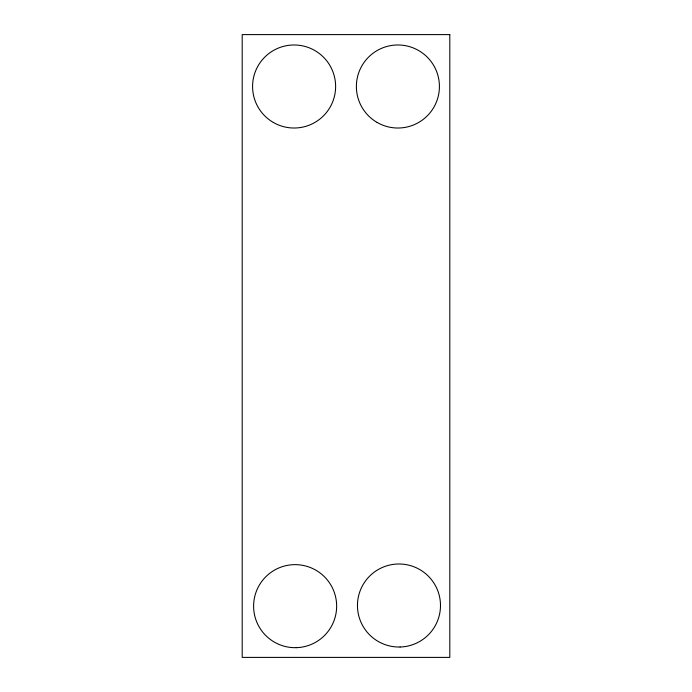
<?xml version="1.0" encoding="UTF-8"?>
<svg xmlns="http://www.w3.org/2000/svg" width="692" height="692" viewBox="0 0 692 692"><rect width="100%" height="100%" fill="white"/><g stroke="black" fill="none" stroke-linecap="round" stroke-linejoin="round"><path stroke-width="1.04" d="M449.8 34.6L242.2 34.6L242.2 657.4L449.8 657.4L449.8 34.6M400.08 647.011L397.467 646.994A41.52 41.52 0 0 1 363.335 584.204A41.52 41.52 0 0 1 434.81 584.541A41.52 41.52 0 0 1 400.08 647.011M296.237 647.669L293.633 647.651A41.52 41.52 0 0 1 259.491 584.852A41.52 41.52 0 0 1 330.966 585.198A41.52 41.52 0 0 1 296.237 647.669M273.34 122.458A41.52 41.52 0 0 0 335.62 86.5A41.52 41.52 0 0 0 273.34 50.542A41.52 41.52 0 0 0 273.34 122.458M377.14 122.458A41.52 41.52 0 0 0 439.42 86.5A41.52 41.52 0 0 0 377.14 50.542A41.52 41.52 0 0 0 377.14 122.458"/></g></svg>
